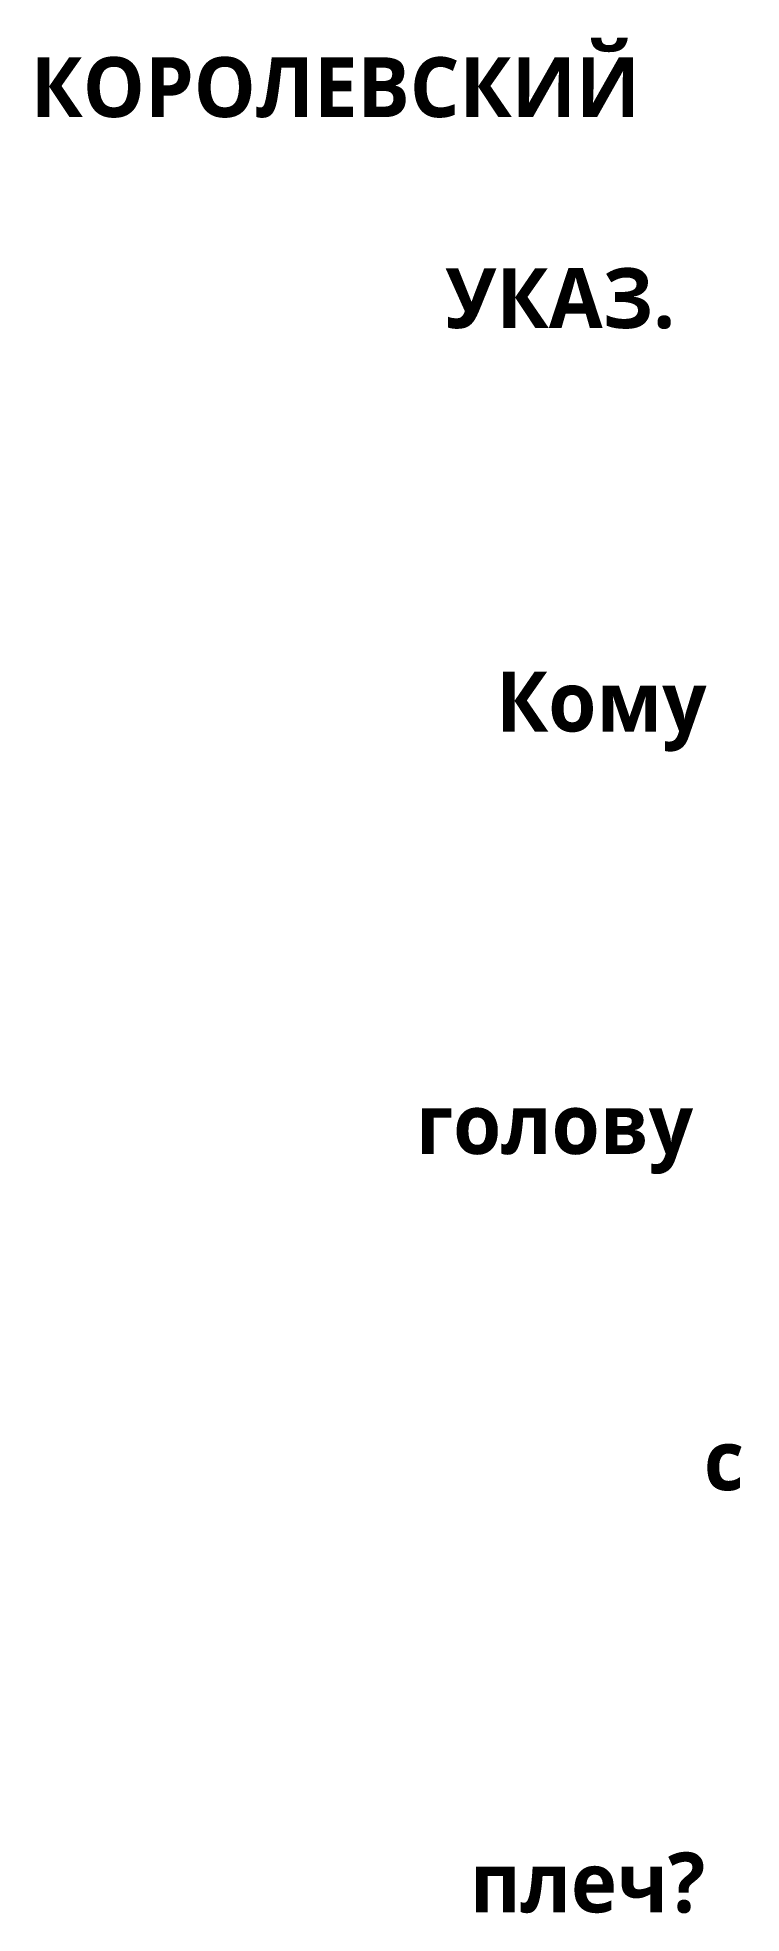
# Model space of a CAD drawing. Header units: inches. Extents: x 11 to 112, y -307 to -36.
import ezdxf

# ---------------------------------------------------------------- set-up
doc = ezdxf.new("R2010")
doc.units = ezdxf.units.IN
doc.header["$MEASUREMENT"] = 0
doc.layers.add('Слой 1', color=7, linetype='Continuous')

msp = doc.modelspace()

# ---------------------------------------------------------------- texts
at = {"layer": 'Слой 1', "color": 250, "true_color": 0x1c1c1b, "char_height": 8.636, "attachment_point": 7}
for s, insert in [('\\fSegoe Print|b1|i0|c0|p34;\\W1;КОРОЛЕВСКИЙ', (9.57, -47.88)), ('\\fSegoe Print|b1|i0|c0|p34;\\W1;УКАЗ.', (69.39, -78.36)), ('\\fSegoe Print|b1|i0|c0|p34;\\W1;Кому', (76.76, -139.32)), ('\\fSegoe Print|b1|i0|c0|p34;\\W1;голову', (65.21, -200.28)), ('\\fSegoe Print|b1|i0|c0|p34;\\W1;с', (106.79, -246)), ('\\fSegoe Print|b1|i0|c0|p34;\\W1;плеч?', (73.01, -306.96))]:
    msp.add_mtext(s, dxfattribs=dict(at, insert=insert))

doc.saveas('drawing.dxf')
